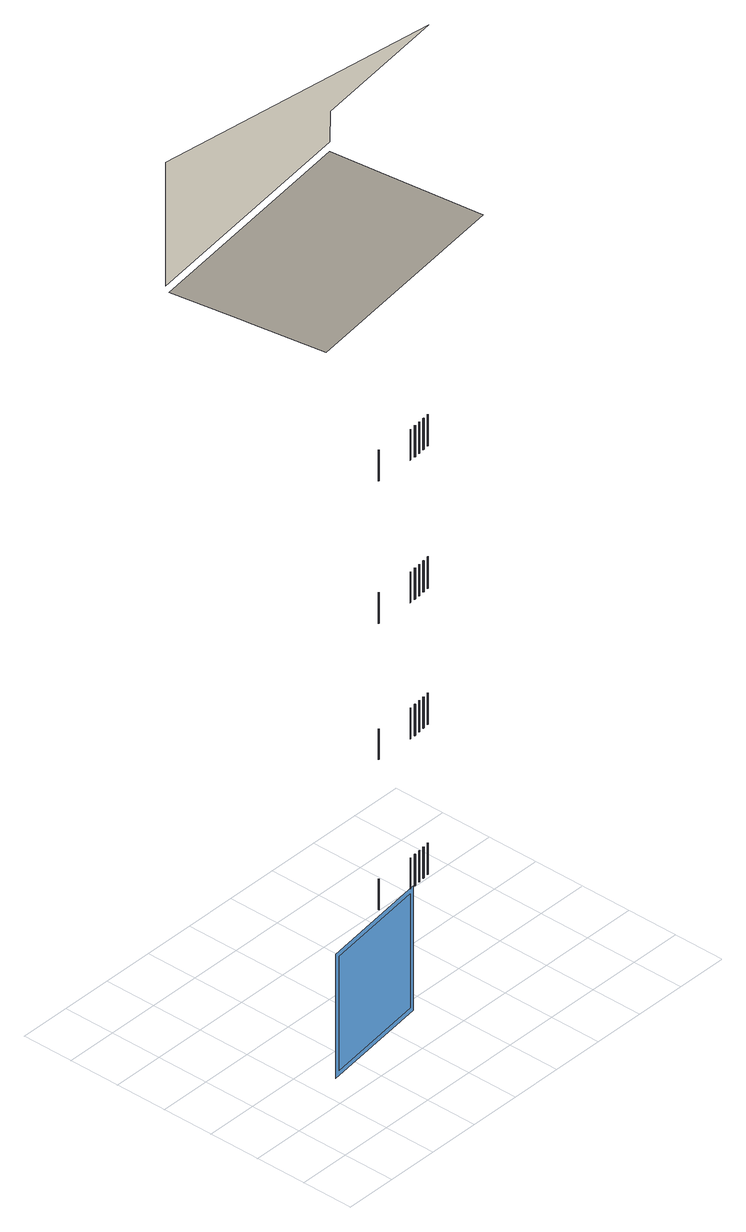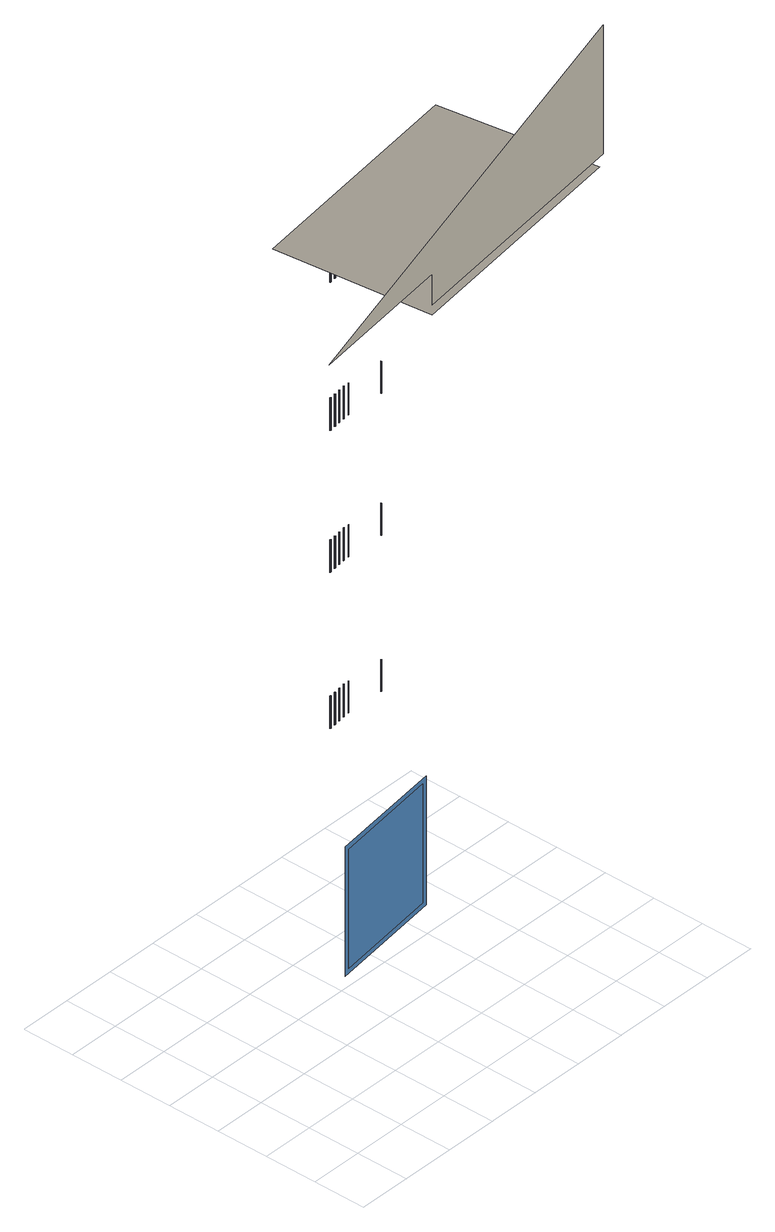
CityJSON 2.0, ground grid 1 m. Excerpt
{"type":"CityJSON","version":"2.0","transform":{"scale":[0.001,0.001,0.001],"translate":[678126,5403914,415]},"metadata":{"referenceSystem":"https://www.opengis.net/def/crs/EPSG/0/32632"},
"CityObjects":{
"building1":{"type":"Building","attributes":{"dataAvailable":"Sufficient","measuredHeight":17.58},"children":["building1-1","building1-2","building1-3","building1-4"],"geometry":[{"type":"MultiSurface","lod":"3","boundaries":[[[0,1,2,3]],[[4,5,6,7,8],[1,0,3,2]],[[9,10,11,12,13,14,15]],[[16,17,18,19,20,21]]],"semantics":{"surfaces":[{"type":"Window","@cityeditor:layer":"Unclassified.LoD3","frameMaterialClass":"Metal","frameMaterialName":"Aluminium","paneMaterialClass":"Glass","frameMaterialUncertainty":0.3},{"type":"OuterFloorSurface"},{"type":"WallSurface"}],"values":[0,0,1,2]}}]},
"building1-1":{"type":"BuildingInstallation","attributes":{"materialClass":"Metal","materialName":"Aluminium","materialUncertainty":0.3,"relationToConstruction":"outside"},"parents":["building1"],"geometry":[{"type":"MultiSurface","lod":"3","boundaries":[[[22,23,24,25]],[[26,24,23,27]],[[27,23,28,29]],[[30,28,23,22]],[[31,32,33,34]],[[35,33,32,36]],[[29,28,37,38]],[[39,37,28,30]],[[36,32,40,41]],[[42,40,32,31]],[[38,37,43,44]],[[45,43,37,39]],[[44,43,40,42]],[[41,40,43,45]],[[46,47,48,49]],[[50,48,47,51]],[[52,53,48,50]],[[49,48,53,54]],[[54,53,55,56]],[[57,55,53,52]],[[58,59,60,61]],[[62,60,59,63]],[[63,59,64,65]],[[66,64,59,58]],[[61,60,67,68]],[[69,67,60,62]],[[70,71,64,66]],[[65,64,71,72]],[[68,67,73,74]],[[75,73,67,69]],[[72,71,76,77]],[[78,76,71,70]],[[74,73,79,80]],[[81,79,73,75]],[[82,83,79,81]],[[80,79,83,84]],[[84,83,85,86]],[[87,85,83,82]],[[88,89,85,87]],[[86,85,89,90]],[[71,76,91,92,93,94,95,96,97,98,99,100,101,102,103,89,85,83,79,73,67,60,59,64]],[[104,105,106,107,108,109,88,87,82,81,75,69,62,63,65,72,77,110,111,112,113,114,115,116]],[[117,118,119,120,121,122,90,86,84,80,74,68,61,58,66,70,78,123,124,125,126,127,128,129]],[[111,92,93,112]],[[125,93,92,124]],[[109,103,89,88]],[[90,89,103,122]],[[126,94,93,125]],[[112,93,94,113]],[[108,102,103,109]],[[122,103,102,121]],[[113,94,95,114]],[[127,95,94,126]],[[107,101,102,108]],[[121,102,101,120]],[[114,95,96,115]],[[128,96,95,127]],[[120,101,100,119]],[[106,100,101,107]],[[115,96,97,116]],[[129,97,96,128]],[[105,99,100,106]],[[119,100,99,118]],[[116,97,98,104]],[[117,98,97,129]],[[104,98,99,105]],[[118,99,98,117]],[[130,131,132,133]],[[134,132,131,135]],[[136,137,132,134]],[[135,131,138,139]],[[140,138,131,130]],[[133,132,137,141]],[[141,137,142,143]],[[144,142,137,136]],[[145,146,138,140]],[[139,138,146,147]],[[148,149,146,145]],[[147,146,149,150]],[[143,142,151,152]],[[153,151,142,144]],[[150,149,154,155]],[[156,154,149,148]],[[152,151,157,158]],[[159,157,151,153]],[[160,161,154,156]],[[155,154,161,162]],[[158,157,163,164]],[[165,163,157,159]],[[166,161,154,149,146,138,131,132,137,142,151,157,163,167,168,169,170,171,172,173,174,175,176,177]],[[164,163,167,178]],[[179,167,163,165]],[[180,166,161,160]],[[162,161,166,181]],[[182,177,166,180]],[[181,166,177,183]],[[184,168,167,179]],[[178,167,168,185]],[[186,176,177,182]],[[183,177,176,187]],[[188,169,168,184]],[[185,168,169,189]],[[190,175,176,186]],[[187,176,175,191]],[[189,169,170,192]],[[193,170,169,188]],[[194,174,175,190]],[[191,175,174,195]],[[192,170,171,196]],[[197,171,170,193]],[[196,171,172,198]],[[199,172,171,197]],[[200,173,174,194]],[[195,174,173,201]],[[198,172,173,200]],[[201,173,172,199]],[[202,203,204,205]],[[206,204,203,207]],[[207,203,208,209]],[[210,208,203,202]],[[205,204,211,212]],[[213,211,204,206]],[[214,215,208,210]],[[209,208,215,216]],[[212,211,217,218]],[[219,217,211,213]],[[220,221,215,214]],[[216,215,221,222]],[[223,224,217,219]],[[218,217,224,225]],[[226,227,221,220]],[[222,221,227,228]],[[225,224,229,230]],[[231,229,224,223]],[[232,233,227,226]],[[228,227,233,234]],[[230,229,235,236]],[[237,235,229,231]],[[236,235,238,239]],[[240,238,235,237]],[[234,233,241,242]],[[243,241,233,232]],[[244,245,246,247,248,249,239,236,230,225,218,212,205,202,210,214,220,226,232,243,250,251,252,253]],[[211,204,203,208,215,221,227,233,241,254,255,256,257,258,259,260,261,262,263,238,235,229,224,217]],[[250,254,241,243]],[[242,241,254,264]],[[239,238,263,249]],[[265,263,238,240]],[[251,255,254,250]],[[264,254,255,266]],[[267,262,263,265]],[[249,263,262,248]],[[252,256,255,251]],[[266,255,256,268]],[[248,262,261,247]],[[269,261,262,267]],[[268,256,257,270]],[[253,257,256,252]],[[271,260,261,269]],[[247,261,260,246]],[[246,260,259,245]],[[272,259,260,271]],[[270,257,258,273]],[[244,258,257,253]],[[245,259,258,244]],[[273,258,259,272]],[[274,275,276,277]],[[278,276,275,279]],[[280,281,276,278]],[[277,276,281,282]],[[283,284,275,274]],[[279,275,284,285]],[[286,287,281,280]],[[282,281,287,288]],[[285,284,289,290]],[[291,289,284,283]],[[292,293,287,286]],[[288,287,293,294]],[[290,289,295,296]],[[297,295,289,291]],[[294,293,298,299]],[[300,298,293,292]],[[301,302,295,297]],[[296,295,302,303]],[[304,305,302,301]],[[303,302,305,306]],[[299,298,307,308]],[[309,307,298,300]],[[298,307,310,311,312,313,314,315,316,317,318,319,320,321,305,302,295,289,284,275,276,281,287,293]],[[274,277,282,288,294,299,308,322,323,324,325,326,327,328,329,330,331,332,333,304,301,297,291,283]],[[333,321,305,304]],[[306,305,321,334]],[[308,307,310,322]],[[335,310,307,309]],[[332,320,321,333]],[[334,321,320,336]],[[322,310,311,323]],[[337,311,310,335]],[[331,319,320,332]],[[336,320,319,338]],[[323,311,312,324]],[[339,312,311,337]],[[338,319,318,340]],[[330,318,319,331]],[[324,312,313,325]],[[341,313,312,339]],[[329,317,318,330]],[[340,318,317,342]],[[325,313,314,326]],[[343,314,313,341]],[[328,316,317,329]],[[342,317,316,344]],[[327,315,316,328]]]}]},
"building1-2":{"type":"BuildingInstallation","attributes":{"materialClass":"Metal","materialName":"Aluminium","materialUncertainty":0.3,"relationToConstruction":"outside"},"parents":["building1"],"geometry":[{"type":"MultiSurface","lod":"3","boundaries":[[[345,346,347,348]],[[349,347,346,350]],[[350,346,351,352]],[[353,351,346,345]],[[354,355,356,357]],[[358,356,355,359]],[[352,351,360,361]],[[362,360,351,353]],[[359,355,363,364]],[[365,363,355,354]],[[361,360,366,367]],[[368,366,360,362]],[[367,366,363,365]],[[364,363,366,368]],[[369,370,371,372]],[[373,371,370,374]],[[375,376,371,373]],[[372,371,376,377]],[[377,376,378,379]],[[380,378,376,375]],[[381,382,383,384]],[[385,383,382,386]],[[386,382,387,388]],[[389,387,382,381]],[[384,383,390,391]],[[392,390,383,385]],[[393,394,387,389]],[[388,387,394,395]],[[391,390,396,397]],[[398,396,390,392]],[[395,394,399,400]],[[401,399,394,393]],[[397,396,402,403]],[[404,402,396,398]],[[405,406,402,404]],[[403,402,406,407]],[[407,406,408,409]],[[410,408,406,405]],[[411,412,408,410]],[[409,408,412,413]],[[394,399,414,415,416,417,418,419,420,421,422,423,424,425,426,412,408,406,402,396,390,383,382,387]],[[427,428,429,430,431,432,411,410,405,404,398,392,385,386,388,395,400,433,434,435,436,437,438,439]],[[440,441,442,443,444,445,413,409,407,403,397,391,384,381,389,393,401,446,447,448,449,450,451,452]],[[434,415,416,435]],[[448,416,415,447]],[[432,426,412,411]],[[413,412,426,445]],[[449,417,416,448]],[[435,416,417,436]],[[431,425,426,432]],[[445,426,425,444]],[[436,417,418,437]],[[450,418,417,449]],[[430,424,425,431]],[[444,425,424,443]],[[437,418,419,438]],[[451,419,418,450]],[[443,424,423,442]],[[429,423,424,430]],[[438,419,420,439]],[[452,420,419,451]],[[428,422,423,429]],[[442,423,422,441]],[[439,420,421,427]],[[440,421,420,452]],[[427,421,422,428]],[[441,422,421,440]],[[453,454,455,456]],[[457,455,454,458]],[[459,460,455,457]],[[458,454,461,462]],[[463,461,454,453]],[[456,455,460,464]],[[464,460,465,466]],[[467,465,460,459]],[[468,469,461,463]],[[462,461,469,470]],[[471,472,469,468]],[[470,469,472,473]],[[466,465,474,475]],[[476,474,465,467]],[[473,472,477,478]],[[479,477,472,471]],[[475,474,480,481]],[[482,480,474,476]],[[483,484,477,479]],[[478,477,484,485]],[[481,480,486,487]],[[488,486,480,482]],[[489,484,477,472,469,461,454,455,460,465,474,480,486,490,491,492,493,494,495,496,497,498,499,500]],[[487,486,490,501]],[[502,490,486,488]],[[503,489,484,483]],[[485,484,489,504]],[[505,500,489,503]],[[504,489,500,506]],[[507,491,490,502]],[[501,490,491,508]],[[509,499,500,505]],[[506,500,499,510]],[[511,492,491,507]],[[508,491,492,512]],[[513,498,499,509]],[[510,499,498,514]],[[512,492,493,515]],[[516,493,492,511]],[[517,497,498,513]],[[514,498,497,518]],[[515,493,494,519]],[[520,494,493,516]],[[519,494,495,521]],[[522,495,494,520]],[[523,496,497,517]],[[518,497,496,524]],[[521,495,496,523]],[[524,496,495,522]],[[525,526,527,528]],[[529,527,526,530]],[[530,526,531,532]],[[533,531,526,525]],[[528,527,534,535]],[[536,534,527,529]],[[537,538,531,533]],[[532,531,538,539]],[[535,534,540,541]],[[542,540,534,536]],[[543,544,538,537]],[[539,538,544,545]],[[546,547,540,542]],[[541,540,547,548]],[[549,550,544,543]],[[545,544,550,551]],[[548,547,552,553]],[[554,552,547,546]],[[555,556,550,549]],[[551,550,556,557]],[[553,552,558,559]],[[560,558,552,554]],[[559,558,561,562]],[[563,561,558,560]],[[557,556,564,565]],[[566,564,556,555]],[[567,568,569,570,571,572,562,559,553,548,541,535,528,525,533,537,543,549,555,566,573,574,575,576]],[[534,527,526,531,538,544,550,556,564,577,578,579,580,581,582,583,584,585,586,561,558,552,547,540]],[[573,577,564,566]],[[565,564,577,587]],[[562,561,586,572]],[[588,586,561,563]],[[574,578,577,573]],[[587,577,578,589]],[[590,585,586,588]],[[572,586,585,571]],[[575,579,578,574]],[[589,578,579,591]],[[571,585,584,570]],[[592,584,585,590]],[[591,579,580,593]],[[576,580,579,575]],[[594,583,584,592]],[[570,584,583,569]],[[569,583,582,568]],[[595,582,583,594]],[[593,580,581,596]],[[567,581,580,576]],[[568,582,581,567]],[[596,581,582,595]],[[597,598,599,600]],[[601,599,598,602]],[[603,604,599,601]],[[600,599,604,605]],[[606,607,598,597]],[[602,598,607,608]],[[609,610,604,603]],[[605,604,610,611]],[[608,607,612,613]],[[614,612,607,606]],[[615,616,610,609]],[[611,610,616,617]],[[613,612,618,619]],[[620,618,612,614]],[[617,616,621,622]],[[623,621,616,615]],[[624,625,618,620]],[[619,618,625,626]],[[627,628,625,624]],[[626,625,628,629]],[[622,621,630,631]],[[632,630,621,623]],[[621,630,633,634,635,636,637,638,639,640,641,642,643,644,628,625,618,612,607,598,599,604,610,616]],[[597,600,605,611,617,622,631,645,646,647,648,649,650,651,652,653,654,655,656,627,624,620,614,606]],[[656,644,628,627]],[[629,628,644,657]],[[631,630,633,645]],[[658,633,630,632]],[[655,643,644,656]],[[657,644,643,659]],[[645,633,634,646]],[[660,634,633,658]],[[654,642,643,655]],[[659,643,642,661]],[[646,634,635,647]],[[662,635,634,660]],[[661,642,641,663]],[[653,641,642,654]],[[647,635,636,648]],[[664,636,635,662]],[[652,640,641,653]],[[663,641,640,665]],[[648,636,637,649]],[[666,637,636,664]],[[651,639,640,652]],[[665,640,639,667]],[[650,638,639,651]]]}]},
"building1-3":{"type":"BuildingInstallation","attributes":{"materialClass":"Metal","materialName":"Aluminium","materialUncertainty":0.3,"relationToConstruction":"outside"},"parents":["building1"],"geometry":[{"type":"MultiSurface","lod":"3","boundaries":[[[668,669,670,671]],[[672,670,669,673]],[[673,669,674,675]],[[676,674,669,668]],[[677,678,679,680]],[[681,679,678,682]],[[675,674,683,684]],[[685,683,674,676]],[[682,678,686,687]],[[688,686,678,677]],[[684,683,689,690]],[[691,689,683,685]],[[690,689,686,688]],[[687,686,689,691]],[[692,693,694,695]],[[696,694,693,697]],[[697,693,698,699]],[[700,698,693,692]],[[701,702,698,700]],[[699,698,702,703]],[[703,702,704,705]],[[706,704,702,701]],[[707,708,709,710]],[[711,709,708,712]],[[712,708,713,714]],[[715,713,708,707]],[[710,709,716,717]],[[718,716,709,711]],[[719,720,713,715]],[[714,713,720,721]],[[717,716,722,723]],[[724,722,716,718]],[[721,720,725,726]],[[727,725,720,719]],[[723,722,728,729]],[[730,728,722,724]],[[731,732,728,730]],[[729,728,732,733]],[[733,732,734,735]],[[736,734,732,731]],[[737,738,734,736]],[[735,734,738,739]],[[720,725,740,741,742,743,744,745,746,747,748,749,750,751,752,738,734,732,728,722,716,709,708,713]],[[753,754,755,756,757,758,737,736,731,730,724,718,711,712,714,721,726,759,760,761,762,763,764,765]],[[766,767,768,769,770,771,739,735,733,729,723,717,710,707,715,719,727,772,773,774,775,776,777,778]],[[760,741,742,761]],[[774,742,741,773]],[[758,752,738,737]],[[739,738,752,771]],[[775,743,742,774]],[[761,742,743,762]],[[757,751,752,758]],[[771,752,751,770]],[[762,743,744,763]],[[776,744,743,775]],[[756,750,751,757]],[[770,751,750,769]],[[763,744,745,764]],[[777,745,744,776]],[[769,750,749,768]],[[755,749,750,756]],[[764,745,746,765]],[[778,746,745,777]],[[754,748,749,755]],[[768,749,748,767]],[[765,746,747,753]],[[766,747,746,778]],[[753,747,748,754]],[[767,748,747,766]],[[779,780,781,782]],[[783,781,780,784]],[[785,786,781,783]],[[784,780,787,788]],[[789,787,780,779]],[[782,781,786,790]],[[790,786,791,792]],[[793,791,786,785]],[[794,795,787,789]],[[788,787,795,796]],[[797,798,795,794]],[[796,795,798,799]],[[792,791,800,801]],[[802,800,791,793]],[[799,798,803,804]],[[805,803,798,797]],[[801,800,806,807]],[[808,806,800,802]],[[809,810,803,805]],[[804,803,810,811]],[[807,806,812,813]],[[814,812,806,808]],[[815,810,803,798,795,787,780,781,786,791,800,806,812,816,817,818,819,820,821,822,823,824,825,826]],[[813,812,816,827]],[[828,816,812,814]],[[829,815,810,809]],[[811,810,815,830]],[[831,826,815,829]],[[830,815,826,832]],[[833,817,816,828]],[[827,816,817,834]],[[835,825,826,831]],[[832,826,825,836]],[[837,818,817,833]],[[834,817,818,838]],[[839,824,825,835]],[[836,825,824,840]],[[838,818,819,841]],[[842,819,818,837]],[[843,823,824,839]],[[840,824,823,844]],[[841,819,820,845]],[[846,820,819,842]],[[845,820,821,847]],[[848,821,820,846]],[[849,822,823,843]],[[844,823,822,850]],[[847,821,822,849]],[[850,822,821,848]],[[851,852,853,854]],[[855,853,852,856]],[[856,852,857,858]],[[859,857,852,851]],[[854,853,860,861]],[[862,860,853,855]],[[863,864,857,859]],[[858,857,864,865]],[[861,860,866,867]],[[868,866,860,862]],[[869,870,864,863]],[[865,864,870,871]],[[872,873,866,868]],[[867,866,873,874]],[[875,876,870,869]],[[871,870,876,877]],[[874,873,878,879]],[[880,878,873,872]],[[881,882,876,875]],[[877,876,882,883]],[[879,878,884,885]],[[886,884,878,880]],[[885,884,887,888]],[[889,887,884,886]],[[883,882,890,891]],[[892,890,882,881]],[[893,894,895,896,897,898,888,885,879,874,867,861,854,851,859,863,869,875,881,892,899,900,901,902]],[[860,853,852,857,864,870,876,882,890,903,904,905,906,907,908,909,910,911,912,887,884,878,873,866]],[[899,903,890,892]],[[891,890,903,913]],[[888,887,912,898]],[[914,912,887,889]],[[900,904,903,899]],[[913,903,904,915]],[[916,911,912,914]],[[898,912,911,897]],[[901,905,904,900]],[[915,904,905,917]],[[897,911,910,896]],[[918,910,911,916]],[[917,905,906,919]],[[902,906,905,901]],[[920,909,910,918]],[[896,910,909,895]],[[895,909,908,894]],[[921,908,909,920]],[[919,906,907,922]],[[893,907,906,902]],[[894,908,907,893]],[[922,907,908,921]],[[923,924,925,926]],[[927,925,924,928]],[[929,930,925,927]],[[926,925,930,931]],[[932,933,924,923]],[[928,924,933,934]],[[935,936,930,929]],[[931,930,936,937]],[[934,933,938,939]],[[940,938,933,932]],[[941,942,936,935]],[[937,936,942,943]],[[939,938,944,945]],[[946,944,938,940]],[[943,942,947,948]],[[949,947,942,941]],[[950,951,944,946]],[[945,944,951,952]],[[953,954,951,950]],[[952,951,954,955]],[[948,947,956,957]],[[958,956,947,949]],[[947,956,959,960,961,962,963,964,965,966,967,968,969,970,954,951,944,938,933,924,925,930,936,942]],[[923,926,931,937,943,948,957,971,972,973,974,975,976,977,978,979,980,981,982,953,950,946,940,932]],[[982,970,954,953]],[[955,954,970,983]],[[957,956,959,971]],[[984,959,956,958]],[[981,969,970,982]],[[983,970,969,985]],[[971,959,960,972]],[[986,960,959,984]],[[980,968,969,981]],[[985,969,968,987]],[[972,960,961,973]],[[988,961,960,986]],[[987,968,967,989]],[[979,967,968,980]],[[973,961,962,974]],[[990,962,961,988]],[[978,966,967,979]],[[989,967,966,991]],[[974,962,963,975]],[[992,963,962,990]],[[977,965,966,978]],[[991,966,965,993]],[[976,964,965,977]]]}]},
"building1-4":{"type":"BuildingInstallation","attributes":{"materialClass":"Metal","materialName":"Aluminium","materialUncertainty":0.3,"relationToConstruction":"outside"},"parents":["building1"],"geometry":[{"type":"MultiSurface","lod":"3","boundaries":[[[994,995,996,997]],[[998,996,995,999]],[[999,995,1000,1001]],[[1002,1000,995,994]],[[1003,1004,1005,1006]],[[1007,1005,1004,1008]],[[1001,1000,1009,1010]],[[1011,1009,1000,1002]],[[1008,1004,1012,1013]],[[1014,1012,1004,1003]],[[1010,1009,1015,1016]],[[1017,1015,1009,1011]],[[1016,1015,1012,1014]],[[1013,1012,1015,1017]],[[1018,1019,1020,1021]],[[1022,1020,1019,1023]],[[1023,1019,1024,1025]],[[1026,1024,1019,1018]],[[1027,1028,1024,1026]],[[1025,1024,1028,1029]],[[1029,1028,1030,1031]],[[1032,1030,1028,1027]],[[1033,1034,1035,1036]],[[1037,1035,1034,1038]],[[1038,1034,1039,1040]],[[1041,1039,1034,1033]],[[1036,1035,1042,1043]],[[1044,1042,1035,1037]],[[1045,1046,1039,1041]],[[1040,1039,1046,1047]],[[1043,1042,1048,1049]],[[1050,1048,1042,1044]],[[1047,1046,1051,1052]],[[1053,1051,1046,1045]],[[1049,1048,1054,1055]],[[1056,1054,1048,1050]],[[1057,1058,1054,1056]],[[1055,1054,1058,1059]],[[1059,1058,1060,1061]],[[1062,1060,1058,1057]],[[1063,1064,1060,1062]],[[1061,1060,1064,1065]],[[1046,1051,1066,1067,1068,1069,1070,1071,1072,1073,1074,1075,1076,1077,1078,1064,1060,1058,1054,1048,1042,1035,1034,1039]],[[1079,1080,1081,1082,1083,1084,1063,1062,1057,1056,1050,1044,1037,1038,1040,1047,1052,1085,1086,1087,1088,1089,1090,1091]],[[1092,1093,1094,1095,1096,1097,1065,1061,1059,1055,1049,1043,1036,1033,1041,1045,1053,1098,1099,1100,1101,1102,1103,1104]],[[1086,1067,1068,1087]],[[1100,1068,1067,1099]],[[1084,1078,1064,1063]],[[1065,1064,1078,1097]],[[1101,1069,1068,1100]],[[1087,1068,1069,1088]],[[1083,1077,1078,1084]],[[1097,1078,1077,1096]],[[1088,1069,1070,1089]],[[1102,1070,1069,1101]],[[1082,1076,1077,1083]],[[1096,1077,1076,1095]],[[1089,1070,1071,1090]],[[1103,1071,1070,1102]],[[1095,1076,1075,1094]],[[1081,1075,1076,1082]],[[1090,1071,1072,1091]],[[1104,1072,1071,1103]],[[1080,1074,1075,1081]],[[1094,1075,1074,1093]],[[1091,1072,1073,1079]],[[1092,1073,1072,1104]],[[1079,1073,1074,1080]],[[1093,1074,1073,1092]],[[1105,1106,1107,1108]],[[1109,1107,1106,1110]],[[1111,1112,1107,1109]],[[1110,1106,1113,1114]],[[1115,1113,1106,1105]],[[1108,1107,1112,1116]],[[1116,1112,1117,1118]],[[1119,1117,1112,1111]],[[1120,1121,1113,1115]],[[1114,1113,1121,1122]],[[1123,1124,1121,1120]],[[1122,1121,1124,1125]],[[1118,1117,1126,1127]],[[1128,1126,1117,1119]],[[1125,1124,1129,1130]],[[1131,1129,1124,1123]],[[1127,1126,1132,1133]],[[1134,1132,1126,1128]],[[1135,1136,1129,1131]],[[1130,1129,1136,1137]],[[1133,1132,1138,1139]],[[1140,1138,1132,1134]],[[1141,1136,1129,1124,1121,1113,1106,1107,1112,1117,1126,1132,1138,1142,1143,1144,1145,1146,1147,1148,1149,1150,1151,1152]],[[1139,1138,1142,1153]],[[1154,1142,1138,1140]],[[1155,1141,1136,1135]],[[1137,1136,1141,1156]],[[1157,1152,1141,1155]],[[1156,1141,1152,1158]],[[1159,1143,1142,1154]],[[1153,1142,1143,1160]],[[1161,1151,1152,1157]],[[1158,1152,1151,1162]],[[1163,1144,1143,1159]],[[1160,1143,1144,1164]],[[1165,1150,1151,1161]],[[1162,1151,1150,1166]],[[1164,1144,1145,1167]],[[1168,1145,1144,1163]],[[1169,1149,1150,1165]],[[1166,1150,1149,1170]],[[1167,1145,1146,1171]],[[1172,1146,1145,1168]],[[1171,1146,1147,1173]],[[1174,1147,1146,1172]],[[1175,1148,1149,1169]],[[1170,1149,1148,1176]],[[1173,1147,1148,1175]],[[1176,1148,1147,1174]],[[1177,1178,1179,1180]],[[1181,1179,1178,1182]],[[1182,1178,1183,1184]],[[1185,1183,1178,1177]],[[1180,1179,1186,1187]],[[1188,1186,1179,1181]],[[1189,1190,1183,1185]],[[1184,1183,1190,1191]],[[1187,1186,1192,1193]],[[1194,1192,1186,1188]],[[1195,1196,1190,1189]],[[1191,1190,1196,1197]],[[1198,1199,1192,1194]],[[1193,1192,1199,1200]],[[1201,1202,1196,1195]],[[1197,1196,1202,1203]],[[1200,1199,1204,1205]],[[1206,1204,1199,1198]],[[1207,1208,1202,1201]],[[1203,1202,1208,1209]],[[1205,1204,1210,1211]],[[1212,1210,1204,1206]],[[1211,1210,1213,1214]],[[1215,1213,1210,1212]],[[1209,1208,1216,1217]],[[1218,1216,1208,1207]],[[1219,1220,1221,1222,1223,1224,1214,1211,1205,1200,1193,1187,1180,1177,1185,1189,1195,1201,1207,1218,1225,1226,1227,1228]],[[1186,1179,1178,1183,1190,1196,1202,1208,1216,1229,1230,1231,1232,1233,1234,1235,1236,1237,1238,1213,1210,1204,1199,1192]],[[1225,1229,1216,1218]],[[1217,1216,1229,1239]],[[1214,1213,1238,1224]],[[1240,1238,1213,1215]],[[1226,1230,1229,1225]],[[1239,1229,1230,1241]],[[1242,1237,1238,1240]],[[1224,1238,1237,1223]],[[1227,1231,1230,1226]],[[1241,1230,1231,1243]],[[1223,1237,1236,1222]],[[1244,1236,1237,1242]],[[1243,1231,1232,1245]],[[1228,1232,1231,1227]],[[1246,1235,1236,1244]],[[1222,1236,1235,1221]],[[1221,1235,1234,1220]],[[1247,1234,1235,1246]],[[1245,1232,1233,1248]],[[1219,1233,1232,1228]],[[1220,1234,1233,1219]],[[1248,1233,1234,1247]],[[1249,1250,1251,1252]],[[1253,1251,1250,1254]],[[1255,1256,1251,1253]],[[1252,1251,1256,1257]],[[1258,1259,1250,1249]],[[1254,1250,1259,1260]],[[1261,1262,1256,1255]],[[1257,1256,1262,1263]],[[1260,1259,1264,1265]],[[1266,1264,1259,1258]],[[1267,1268,1262,1261]],[[1263,1262,1268,1269]],[[1265,1264,1270,1271]],[[1272,1270,1264,1266]],[[1269,1268,1273,1274]],[[1275,1273,1268,1267]],[[1276,1277,1270,1272]],[[1271,1270,1277,1278]],[[1279,1280,1277,1276]],[[1278,1277,1280,1281]],[[1274,1273,1282,1283]],[[1284,1282,1273,1275]],[[1273,1282,1285,1286,1287,1288,1289,1290,1291,1292,1293,1294,1295,1296,1280,1277,1270,1264,1259,1250,1251,1256,1262,1268]],[[1249,1252,1257,1263,1269,1274,1283,1297,1298,1299,1300,1301,1302,1303,1304,1305,1306,1307,1308,1279,1276,1272,1266,1258]],[[1308,1296,1280,1279]],[[1281,1280,1296,1309]],[[1283,1282,1285,1297]],[[1310,1285,1282,1284]],[[1307,1295,1296,1308]],[[1309,1296,1295,1311]],[[1297,1285,1286,1298]],[[1312,1286,1285,1310]],[[1306,1294,1295,1307]],[[1311,1295,1294,1313]],[[1298,1286,1287,1299]],[[1314,1287,1286,1312]],[[1313,1294,1293,1315]],[[1305,1293,1294,1306]],[[1299,1287,1288,1300]],[[1316,1288,1287,1314]],[[1304,1292,1293,1305]],[[1315,1293,1292,1317]],[[1300,1288,1289,1301]],[[1318,1289,1288,1316]],[[1303,1291,1292,1304]],[[1317,1292,1291,1319]],[[1302,1290,1291,1303]]]}]}
},
"vertices":[
[3590,1779,869],[3590,1779,3149],[1563,1506,3149],[1563,1506,874],[3680,1791,769],[3680,1791,3149],[3680,1791,3249],[1464,1493,3249],[1464,1493,774],[5178,3833,15665],[5066,4811,15665],[473,4195,15675],[692,2796,15675],[702,2730,15675],[936,1227,15675],[5408,1826,15665],[5066,4811,15855],[5067,4811,16457],[7891,5191,16451],[369,4178,18332],[374,4179,15866],[375,4179,15866],
[1552,657,10824],[1552,657,10212],[1550,658,10212],[1550,658,10824],[1550,658,10211],[1552,657,10211],[1554,656,10212],[1554,656,10211],[1554,656,10824],[1558,646,10211],[1558,646,10212],[1557,643,10212],[1557,643,10211],[1557,643,10824],[1558,646,10824],[1556,654,10212],[1556,654,10211],[1556,654,10824],[1558,648,10212],[1558,648,10824],[1558,648,10211],[1557,651,10212],[1557,651,10211],[1557,651,10824],[2308,643,10211],[2308,643,10212],[2311,643,10212],[2311,643,10211],[2311,643,10824],[2308,643,10824],[2313,643,10824],[2313,643,10212],[2313,643,10211],[2316,642,10212],[2316,642,10211],[2316,642,10824],[2420,647,10211],[2420,647,10212],[2420,649,10212],[2420,649,10211],[2420,649,10829],[2420,647,10829],[2422,645,10212],[2422,645,10829],[2422,645,10211],[2420,652,10212],[2420,652,10211],[2420,652,10829],[2424,644,10211],[2424,644,10212],[2424,644,10829],[2421,654,10212],[2421,654,10211],[2421,654,10829],[2426,642,10212],[2426,642,10829],[2426,642,10211],[2422,656,10212],[2422,656,10211],[2422,656,10829],[2424,658,10829],[2424,658,10212],[2424,658,10211],[2426,659,10212],[2426,659,10211],[2426,659,10829],[2429,659,10829],[2429,659,10212],[2429,659,10211],[2429,642,10212],[2432,642,10212],[2434,643,10212],[2437,644,10212],[2439,646,10212],[2440,648,10212],[2441,650,10212],[2441,652,10212],[2440,654,10212],[2439,656,10212],[2437,658,10212],[2435,659,10212],[2432,660,10212],[2441,652,10829],[2440,654,10829],[2439,656,10829],[2437,658,10829],[2435,659,10829],[2432,660,10829],[2429,642,10829],[2432,642,10829],[2434,643,10829],[2437,644,10829],[2439,646,10829],[2440,648,10829],[2441,650,10829],[2441,652,10211],[2440,654,10211],[2439,656,10211],[2437,658,10211],[2435,659,10211],[2432,660,10211],[2429,642,10211],[2432,642,10211],[2434,643,10211],[2437,644,10211],[2439,646,10211],[2440,648,10211],[2441,650,10211],[2541,666,10824],[2541,666,10212],[2542,663,10212],[2542,663,10824],[2542,663,10211],[2541,666,10211],[2543,661,10211],[2543,661,10212],[2541,668,10212],[2541,668,10211],[2541,668,10824],[2543,661,10824],[2545,660,10212],[2545,660,10824],[2545,660,10211],[2542,670,10824],[2542,670,10212],[2542,670,10211],[2543,672,10824],[2543,672,10212],[2543,672,10211],[2547,659,10212],[2547,659,10824],[2547,659,10211],[2545,674,10212],[2545,674,10211],[2545,674,10824],[2550,658,10212],[2550,658,10824],[2550,658,10211],[2548,675,10824],[2548,675,10212],[2548,675,10211],[2553,658,10212],[2553,658,10824],[2553,658,10211],[2551,676,10212],[2556,659,10212],[2558,660,10212],[2560,662,10212],[2562,664,10212],[2562,666,10212],[2562,669,10212],[2562,671,10212],[2560,673,10212],[2558,674,10212],[2556,675,10212],[2553,676,10212],[2556,659,10824],[2556,659,10211],[2551,676,10824],[2551,676,10211],[2553,676,10824],[2553,676,10211],[2558,660,10211],[2558,660,10824],[2556,675,10824],[2556,675,10211],[2560,662,10211],[2560,662,10824],[2558,674,10824],[2558,674,10211],[2562,664,10824],[2562,664,10211],[2560,673,10824],[2560,673,10211],[2562,666,10824],[2562,666,10211],[2562,669,10824],[2562,669,10211],[2562,671,10824],[2562,671,10211],[2663,680,10211],[2663,680,10212],[2662,682,10212],[2662,682,10211],[2662,682,10824],[2663,680,10824],[2664,678,10212],[2664,678,10824],[2664,678,10211],[2663,684,10212],[2663,684,10211],[2663,684,10824],[2666,676,10211],[2666,676,10212],[2666,676,10824],[2663,687,10212],[2663,687,10211],[2663,687,10824],[2669,675,10211],[2669,675,10212],[2669,675,10824],[2665,689,10824],[2665,689,10212],[2665,689,10211],[2671,675,10211],[2671,675,10212],[2671,675,10824],[2667,690,10212],[2667,690,10211],[2667,690,10824],[2674,675,10211],[2674,675,10212],[2674,675,10824],[2669,691,10212],[2669,691,10211],[2669,691,10824],[2672,692,10212],[2672,692,10211],[2672,692,10824],[2677,675,10212],[2677,675,10824],[2677,675,10211],[2684,685,10211],[2683,687,10211],[2682,689,10211],[2680,691,10211],[2677,692,10211],[2675,692,10211],[2679,677,10211],[2681,678,10211],[2683,680,10211],[2684,683,10211],[2679,677,10212],[2681,678,10212],[2683,680,10212],[2684,683,10212],[2684,685,10212],[2683,687,10212],[2682,689,10212],[2680,691,10212],[2677,692,10212],[2675,692,10212],[2679,677,10824],[2675,692,10824],[2681,678,10824],[2677,692,10824],[2683,680,10824],[2680,691,10824],[2684,683,10824],[2682,689,10824],[2683,687,10824],[2684,685,10824],[2784,698,10828],[2784,698,10212],[2784,696,10212],[2784,696,10828],[2784,696,10211],[2784,698,10211],[2786,694,10211],[2786,694,10212],[2786,694,10828],[2784,701,10828],[2784,701,10212],[2784,701,10211],[2788,693,10211],[2788,693,10212],[2788,693,10828],[2785,703,10212],[2785,703,10211],[2785,703,10828],[2790,691,10211],[2790,691,10212],[2790,691,10828],[2786,705,10212],[2786,705,10211],[2786,705,10828],[2793,691,10212],[2793,691,10828],[2793,691,10211],[2788,707,10828],[2788,707,10212],[2788,707,10211],[2791,708,10828],[2791,708,10212],[2791,708,10211],[2796,691,10212],[2796,691,10828],[2796,691,10211],[2798,692,10212],[2801,693,10212],[2803,695,10212],[2804,697,10212],[2805,699,10212],[2805,701,10212],[2804,703,10212],[2803,705,10212],[2801,707,10212],[2799,708,10212],[2796,709,10212],[2793,708,10212],[2798,692,10828],[2801,693,10828],[2803,695,10828],[2804,697,10828],[2805,699,10828],[2805,701,10828],[2804,703,10828],[2803,705,10828],[2801,707,10828],[2799,708,10828],[2796,709,10828],[2793,708,10828],[2793,708,10211],[2798,692,10211],[2796,709,10211],[2801,693,10211],[2799,708,10211],[2803,695,10211],[2801,707,10211],[2804,697,10211],[2803,705,10211],[2805,699,10211],[2804,703,10211],
[1552,657,8107],[1552,657,7495],[1550,658,7495],[1550,658,8107],[1550,658,7494],[1552,657,7494],[1554,656,7495],[1554,656,7494],[1554,656,8107],[1558,646,7494],[1558,646,7495],[1557,643,7495],[1557,643,7494],[1557,643,8107],[1558,646,8107],[1556,654,7495],[1556,654,7494],[1556,654,8107],[1558,648,7495],[1558,648,8107],[1558,648,7494],[1557,651,7495],[1557,651,7494],[1557,651,8107],[2308,643,7494],[2308,643,7495],[2311,643,7495],[2311,643,7494],[2311,643,8107],[2308,643,8107],[2313,643,8107],[2313,643,7495],[2313,643,7494],[2316,642,7495],[2316,642,7494],[2316,642,8107],[2420,647,7494],[2420,647,7495],[2420,649,7495],[2420,649,7494],[2420,649,8112],[2420,647,8112],[2422,645,7495],[2422,645,8112],[2422,645,7494],[2420,652,7495],[2420,652,7494],[2420,652,8112],[2424,644,7494],[2424,644,7495],[2424,644,8112],[2421,654,7495],[2421,654,7494],[2421,654,8112],[2426,642,7495],[2426,642,8112],[2426,642,7494],[2422,656,7495],[2422,656,7494],[2422,656,8112],[2424,658,8112],[2424,658,7495],[2424,658,7494],[2426,659,7495],[2426,659,7494],[2426,659,8112],[2429,659,8112],[2429,659,7495],[2429,659,7494],[2429,642,7495],[2432,642,7495],[2434,643,7495],[2437,644,7495],[2439,646,7495],[2440,648,7495],[2441,650,7495],[2441,652,7495],[2440,654,7495],[2439,656,7495],[2437,658,7495],[2435,659,7495],[2432,660,7495],[2441,652,8112],[2440,654,8112],[2439,656,8112],[2437,658,8112],[2435,659,8112],[2432,660,8112],[2429,642,8112],[2432,642,8112],[2434,643,8112],[2437,644,8112],[2439,646,8112],[2440,648,8112],[2441,650,8112],[2441,652,7494],[2440,654,7494],[2439,656,7494],[2437,658,7494],[2435,659,7494],[2432,660,7494],[2429,642,7494],[2432,642,7494],[2434,643,7494],[2437,644,7494],[2439,646,7494],[2440,648,7494],[2441,650,7494],[2541,666,8107],[2541,666,7495],[2542,663,7495],[2542,663,8107],[2542,663,7494],[2541,666,7494],[2543,661,7494],[2543,661,7495],[2541,668,7495],[2541,668,7494],[2541,668,8107],[2543,661,8107],[2545,660,7495],[2545,660,8107],[2545,660,7494],[2542,670,8107],[2542,670,7495],[2542,670,7494],[2543,672,8107],[2543,672,7495],[2543,672,7494],[2547,659,7495],[2547,659,8107],[2547,659,7494],[2545,674,7495],[2545,674,7494],[2545,674,8107],[2550,658,7495],[2550,658,8107],[2550,658,7494],[2548,675,8107],[2548,675,7495],[2548,675,7494],[2553,658,7495],[2553,658,8107],[2553,658,7494],[2551,676,7495],[2556,659,7495],[2558,660,7495],[2560,662,7495],[2562,664,7495],[2562,666,7495],[2562,669,7495],[2562,671,7495],[2560,673,7495],[2558,674,7495],[2556,675,7495],[2553,676,7495],[2556,659,8107],[2556,659,7494],[2551,676,8107],[2551,676,7494],[2553,676,8107],[2553,676,7494],[2558,660,7494],[2558,660,8107],[2556,675,8107],[2556,675,7494],[2560,662,7494],[2560,662,8107],[2558,674,8107],[2558,674,7494],[2562,664,8107],[2562,664,7494],[2560,673,8107],[2560,673,7494],[2562,666,8107],[2562,666,7494],[2562,669,8107],[2562,669,7494],[2562,671,8107],[2562,671,7494],[2663,680,7494],[2663,680,7495],[2662,682,7495],[2662,682,7494],[2662,682,8107],[2663,680,8107],[2664,678,7495],[2664,678,8107],[2664,678,7494],[2663,684,7495],[2663,684,7494],[2663,684,8107],[2666,676,7494],[2666,676,7495],[2666,676,8107],[2663,687,7495],[2663,687,7494],[2663,687,8107],[2669,675,7494],[2669,675,7495],[2669,675,8107],[2665,689,8107],[2665,689,7495],[2665,689,7494],[2671,675,7494],[2671,675,7495],[2671,675,8107],[2667,690,7495],[2667,690,7494],[2667,690,8107],[2674,675,7494],[2674,675,7495],[2674,675,8107],[2669,691,7495],[2669,691,7494],[2669,691,8107],[2672,692,7495],[2672,692,7494],[2672,692,8107],[2677,675,7495],[2677,675,8107],[2677,675,7494],[2684,685,7494],[2683,687,7494],[2682,689,7494],[2680,691,7494],[2677,692,7494],[2675,692,7494],[2679,677,7494],[2681,678,7494],[2683,680,7494],[2684,683,7494],[2679,677,7495],[2681,678,7495],[2683,680,7495],[2684,683,7495],[2684,685,7495],[2683,687,7495],[2682,689,7495],[2680,691,7495],[2677,692,7495],[2675,692,7495],[2679,677,8107],[2675,692,8107],[2681,678,8107],[2677,692,8107],[2683,680,8107],[2680,691,8107],[2684,683,8107],[2682,689,8107],[2683,687,8107],[2684,685,8107],[2784,698,8111],[2784,698,7495],[2784,696,7495],[2784,696,8111],[2784,696,7494],[2784,698,7494],[2786,694,7494],[2786,694,7495],[2786,694,8111],[2784,701,8111],[2784,701,7495],[2784,701,7494],[2788,693,7494],[2788,693,7495],[2788,693,8111],[2785,703,7495],[2785,703,7494],[2785,703,8111],[2790,691,7494],[2790,691,7495],[2790,691,8111],[2786,705,7495],[2786,705,7494],[2786,705,8111],[2793,691,7495],[2793,691,8111],[2793,691,7494],[2788,707,8111],[2788,707,7495],[2788,707,7494],[2791,708,8111],[2791,708,7495],[2791,708,7494],[2796,691,7495],[2796,691,8111],[2796,691,7494],[2798,692,7495],[2801,693,7495],[2803,695,7495],[2804,697,7495],[2805,699,7495],[2805,701,7495],[2804,703,7495],[2803,705,7495],[2801,707,7495],[2799,708,7495],[2796,709,7495],[2793,708,7495],[2798,692,8111],[2801,693,8111],[2803,695,8111],[2804,697,8111],[2805,699,8111],[2805,701,8111],[2804,703,8111],[2803,705,8111],[2801,707,8111],[2799,708,8111],[2796,709,8111],[2793,708,8111],[2793,708,7494],[2798,692,7494],[2796,709,7494],[2801,693,7494],[2799,708,7494],[2803,695,7494],[2801,707,7494],[2804,697,7494],[2803,705,7494],[2805,699,7494],[2804,703,7494],
[1552,657,5115],[1552,657,4503],[1550,658,4503],[1550,658,5115],[1550,658,4502],[1552,657,4502],[1554,656,4503],[1554,656,4502],[1554,656,5115],[1558,646,4502],[1558,646,4503],[1557,643,4503],[1557,643,4502],[1557,643,5115],[1558,646,5115],[1556,654,4503],[1556,654,4502],[1556,654,5115],[1558,648,4503],[1558,648,5115],[1558,648,4502],[1557,651,4503],[1557,651,4502],[1557,651,5115],[2308,643,5115],[2308,643,4503],[2305,642,4503],[2305,642,5115],[2305,642,4502],[2308,643,4502],[2311,643,4503],[2311,643,4502],[2311,643,5115],[2313,643,5115],[2313,643,4503],[2313,643,4502],[2316,642,4503],[2316,642,4502],[2316,642,5115],[2420,647,4502],[2420,647,4503],[2420,649,4503],[2420,649,4502],[2420,649,5120],[2420,647,5120],[2422,645,4503],[2422,645,5120],[2422,645,4502],[2420,652,4503],[2420,652,4502],[2420,652,5120],[2424,644,4502],[2424,644,4503],[2424,644,5120],[2421,654,4503],[2421,654,4502],[2421,654,5120],[2426,642,4503],[2426,642,5120],[2426,642,4502],[2422,656,4503],[2422,656,4502],[2422,656,5120],[2424,658,5120],[2424,658,4503],[2424,658,4502],[2426,659,4503],[2426,659,4502],[2426,659,5120],[2429,659,5120],[2429,659,4503],[2429,659,4502],[2429,642,4503],[2432,642,4503],[2434,643,4503],[2437,644,4503],[2439,646,4503],[2440,648,4503],[2441,650,4503],[2441,652,4503],[2440,654,4503],[2439,656,4503],[2437,658,4503],[2435,659,4503],[2432,660,4503],[2441,652,5120],[2440,654,5120],[2439,656,5120],[2437,658,5120],[2435,659,5120],[2432,660,5120],[2429,642,5120],[2432,642,5120],[2434,643,5120],[2437,644,5120],[2439,646,5120],[2440,648,5120],[2441,650,5120],[2441,652,4502],[2440,654,4502],[2439,656,4502],[2437,658,4502],[2435,659,4502],[2432,660,4502],[2429,642,4502],[2432,642,4502],[2434,643,4502],[2437,644,4502],[2439,646,4502],[2440,648,4502],[2441,650,4502],[2541,666,5115],[2541,666,4503],[2542,663,4503],[2542,663,5115],[2542,663,4502],[2541,666,4502],[2543,661,4502],[2543,661,4503],[2541,668,4503],[2541,668,4502],[2541,668,5115],[2543,661,5115],[2545,660,4503],[2545,660,5115],[2545,660,4502],[2542,670,5115],[2542,670,4503],[2542,670,4502],[2543,672,5115],[2543,672,4503],[2543,672,4502],[2547,659,4503],[2547,659,5115],[2547,659,4502],[2545,674,4503],[2545,674,4502],[2545,674,5115],[2550,658,4503],[2550,658,5115],[2550,658,4502],[2548,675,5115],[2548,675,4503],[2548,675,4502],[2553,658,4503],[2553,658,5115],[2553,658,4502],[2551,676,4503],[2556,659,4503],[2558,660,4503],[2560,662,4503],[2562,664,4503],[2562,666,4503],[2562,669,4503],[2562,671,4503],[2560,673,4503],[2558,674,4503],[2556,675,4503],[2553,676,4503],[2556,659,5115],[2556,659,4502],[2551,676,5115],[2551,676,4502],[2553,676,5115],[2553,676,4502],[2558,660,4502],[2558,660,5115],[2556,675,5115],[2556,675,4502],[2560,662,4502],[2560,662,5115],[2558,674,5115],[2558,674,4502],[2562,664,5115],[2562,664,4502],[2560,673,5115],[2560,673,4502],[2562,666,5115],[2562,666,4502],[2562,669,5115],[2562,669,4502],[2562,671,5115],[2562,671,4502],[2663,680,4502],[2663,680,4503],[2662,682,4503],[2662,682,4502],[2662,682,5115],[2663,680,5115],[2664,678,4503],[2664,678,5115],[2664,678,4502],[2663,684,4503],[2663,684,4502],[2663,684,5115],[2666,676,4502],[2666,676,4503],[2666,676,5115],[2663,687,4503],[2663,687,4502],[2663,687,5115],[2669,675,4502],[2669,675,4503],[2669,675,5115],[2665,689,5115],[2665,689,4503],[2665,689,4502],[2671,675,4502],[2671,675,4503],[2671,675,5115],[2667,690,4503],[2667,690,4502],[2667,690,5115],[2674,675,4502],[2674,675,4503],[2674,675,5115],[2669,691,4503],[2669,691,4502],[2669,691,5115],[2672,692,4503],[2672,692,4502],[2672,692,5115],[2677,675,4503],[2677,675,5115],[2677,675,4502],[2684,685,4502],[2683,687,4502],[2682,689,4502],[2680,691,4502],[2677,692,4502],[2675,692,4502],[2679,677,4502],[2681,678,4502],[2683,680,4502],[2684,683,4502],[2679,677,4503],[2681,678,4503],[2683,680,4503],[2684,683,4503],[2684,685,4503],[2683,687,4503],[2682,689,4503],[2680,691,4503],[2677,692,4503],[2675,692,4503],[2679,677,5115],[2675,692,5115],[2681,678,5115],[2677,692,5115],[2683,680,5115],[2680,691,5115],[2684,683,5115],[2682,689,5115],[2683,687,5115],[2684,685,5115],[2784,698,5119],[2784,698,4503],[2784,696,4503],[2784,696,5119],[2784,696,4502],[2784,698,4502],[2786,694,4502],[2786,694,4503],[2786,694,5119],[2784,701,5119],[2784,701,4503],[2784,701,4502],[2788,693,4502],[2788,693,4503],[2788,693,5119],[2785,703,4503],[2785,703,4502],[2785,703,5119],[2790,691,4502],[2790,691,4503],[2790,691,5119],[2786,705,4503],[2786,705,4502],[2786,705,5119],[2793,691,4503],[2793,691,5119],[2793,691,4502],[2788,707,5119],[2788,707,4503],[2788,707,4502],[2791,708,5119],[2791,708,4503],[2791,708,4502],[2796,691,4503],[2796,691,5119],[2796,691,4502],[2798,692,4503],[2801,693,4503],[2803,695,4503],[2804,697,4503],[2805,699,4503],[2805,701,4503],[2804,703,4503],[2803,705,4503],[2801,707,4503],[2799,708,4503],[2796,709,4503],[2793,708,4503],[2798,692,5119],[2801,693,5119],[2803,695,5119],[2804,697,5119],[2805,699,5119],[2805,701,5119],[2804,703,5119],[2803,705,5119],[2801,707,5119],[2799,708,5119],[2796,709,5119],[2793,708,5119],[2793,708,4502],[2798,692,4502],[2796,709,4502],[2801,693,4502],[2799,708,4502],[2803,695,4502],[2801,707,4502],[2804,697,4502],[2803,705,4502],[2805,699,4502],[2804,703,4502],
[1552,657,13663],[1552,657,13052],[1550,658,13052],[1550,658,13663],[1550,658,13050],[1552,657,13050],[1554,656,13052],[1554,656,13050],[1554,656,13663],[1558,646,13050],[1558,646,13052],[1557,643,13052],[1557,643,13050],[1557,643,13663],[1558,646,13663],[1556,654,13052],[1556,654,13050],[1556,654,13663],[1558,648,13052],[1558,648,13663],[1558,648,13050],[1557,651,13052],[1557,651,13050],[1557,651,13663],[2308,643,13663],[2308,643,13052],[2305,642,13052],[2305,642,13663],[2305,642,13050],[2308,643,13050],[2311,643,13052],[2311,643,13050],[2311,643,13663],[2313,643,13663],[2313,643,13052],[2313,643,13050],[2316,642,13052],[2316,642,13050],[2316,642,13663],[2420,647,13050],[2420,647,13052],[2420,649,13052],[2420,649,13050],[2420,649,13669],[2420,647,13669],[2422,645,13052],[2422,645,13669],[2422,645,13050],[2420,652,13052],[2420,652,13050],[2420,652,13669],[2424,644,13050],[2424,644,13052],[2424,644,13669],[2421,654,13052],[2421,654,13050],[2421,654,13669],[2426,642,13052],[2426,642,13669],[2426,642,13050],[2422,656,13052],[2422,656,13050],[2422,656,13669],[2424,658,13669],[2424,658,13052],[2424,658,13050],[2426,659,13052],[2426,659,13050],[2426,659,13669],[2429,659,13669],[2429,659,13052],[2429,659,13050],[2429,642,13052],[2432,642,13052],[2434,643,13052],[2437,644,13052],[2439,646,13052],[2440,648,13052],[2441,650,13052],[2441,652,13052],[2440,654,13052],[2439,656,13052],[2437,658,13052],[2435,659,13052],[2432,660,13052],[2441,652,13669],[2440,654,13669],[2439,656,13669],[2437,658,13669],[2435,659,13669],[2432,660,13669],[2429,642,13669],[2432,642,13669],[2434,643,13669],[2437,644,13669],[2439,646,13669],[2440,648,13669],[2441,650,13669],[2441,652,13050],[2440,654,13050],[2439,656,13050],[2437,658,13050],[2435,659,13050],[2432,660,13050],[2429,642,13050],[2432,642,13050],[2434,643,13050],[2437,644,13050],[2439,646,13050],[2440,648,13050],[2441,650,13050],[2541,666,13663],[2541,666,13052],[2542,663,13052],[2542,663,13663],[2542,663,13050],[2541,666,13050],[2543,661,13050],[2543,661,13052],[2541,668,13052],[2541,668,13050],[2541,668,13663],[2543,661,13663],[2545,660,13052],[2545,660,13663],[2545,660,13050],[2542,670,13663],[2542,670,13052],[2542,670,13050],[2543,672,13663],[2543,672,13052],[2543,672,13050],[2547,659,13052],[2547,659,13663],[2547,659,13050],[2545,674,13052],[2545,674,13050],[2545,674,13663],[2550,658,13052],[2550,658,13663],[2550,658,13050],[2548,675,13663],[2548,675,13052],[2548,675,13050],[2553,658,13052],[2553,658,13663],[2553,658,13050],[2551,676,13052],[2556,659,13052],[2558,660,13052],[2560,662,13052],[2562,664,13052],[2562,666,13052],[2562,669,13052],[2562,671,13052],[2560,673,13052],[2558,674,13052],[2556,675,13052],[2553,676,13052],[2556,659,13663],[2556,659,13050],[2551,676,13663],[2551,676,13050],[2553,676,13663],[2553,676,13050],[2558,660,13050],[2558,660,13663],[2556,675,13663],[2556,675,13050],[2560,662,13050],[2560,662,13663],[2558,674,13663],[2558,674,13050],[2562,664,13663],[2562,664,13050],[2560,673,13663],[2560,673,13050],[2562,666,13663],[2562,666,13050],[2562,669,13663],[2562,669,13050],[2562,671,13663],[2562,671,13050],[2663,680,13050],[2663,680,13052],[2662,682,13052],[2662,682,13050],[2662,682,13663],[2663,680,13663],[2664,678,13052],[2664,678,13663],[2664,678,13050],[2663,684,13052],[2663,684,13050],[2663,684,13663],[2666,676,13050],[2666,676,13052],[2666,676,13663],[2663,687,13052],[2663,687,13050],[2663,687,13663],[2669,675,13050],[2669,675,13052],[2669,675,13663],[2665,689,13663],[2665,689,13052],[2665,689,13050],[2671,675,13050],[2671,675,13052],[2671,675,13663],[2667,690,13052],[2667,690,13050],[2667,690,13663],[2674,675,13050],[2674,675,13052],[2674,675,13663],[2669,691,13052],[2669,691,13050],[2669,691,13663],[2672,692,13052],[2672,692,13050],[2672,692,13663],[2677,675,13052],[2677,675,13663],[2677,675,13050],[2684,685,13050],[2683,687,13050],[2682,689,13050],[2680,691,13050],[2677,692,13050],[2675,692,13050],[2679,677,13050],[2681,678,13050],[2683,680,13050],[2684,683,13050],[2679,677,13052],[2681,678,13052],[2683,680,13052],[2684,683,13052],[2684,685,13052],[2683,687,13052],[2682,689,13052],[2680,691,13052],[2677,692,13052],[2675,692,13052],[2679,677,13663],[2675,692,13663],[2681,678,13663],[2677,692,13663],[2683,680,13663],[2680,691,13663],[2684,683,13663],[2682,689,13663],[2683,687,13663],[2684,685,13663],[2784,698,13668],[2784,698,13052],[2784,696,13052],[2784,696,13668],[2784,696,13050],[2784,698,13050],[2786,694,13050],[2786,694,13052],[2786,694,13668],[2784,701,13668],[2784,701,13052],[2784,701,13050],[2788,693,13050],[2788,693,13052],[2788,693,13668],[2785,703,13052],[2785,703,13050],[2785,703,13668],[2790,691,13050],[2790,691,13052],[2790,691,13668],[2786,705,13052],[2786,705,13050],[2786,705,13668],[2793,691,13052],[2793,691,13668],[2793,691,13050],[2788,707,13668],[2788,707,13052],[2788,707,13050],[2791,708,13668],[2791,708,13052],[2791,708,13050],[2796,691,13052],[2796,691,13668],[2796,691,13050],[2798,692,13052],[2801,693,13052],[2803,695,13052],[2804,697,13052],[2805,699,13052],[2805,701,13052],[2804,703,13052],[2803,705,13052],[2801,707,13052],[2799,708,13052],[2796,709,13052],[2793,708,13052],[2798,692,13668],[2801,693,13668],[2803,695,13668],[2804,697,13668],[2805,699,13668],[2805,701,13668],[2804,703,13668],[2803,705,13668],[2801,707,13668],[2799,708,13668],[2796,709,13668],[2793,708,13668],[2793,708,13050],[2798,692,13050],[2796,709,13050],[2801,693,13050],[2799,708,13050],[2803,695,13050],[2801,707,13050],[2804,697,13050],[2803,705,13050],[2805,699,13050],[2804,703,13050]
]}
